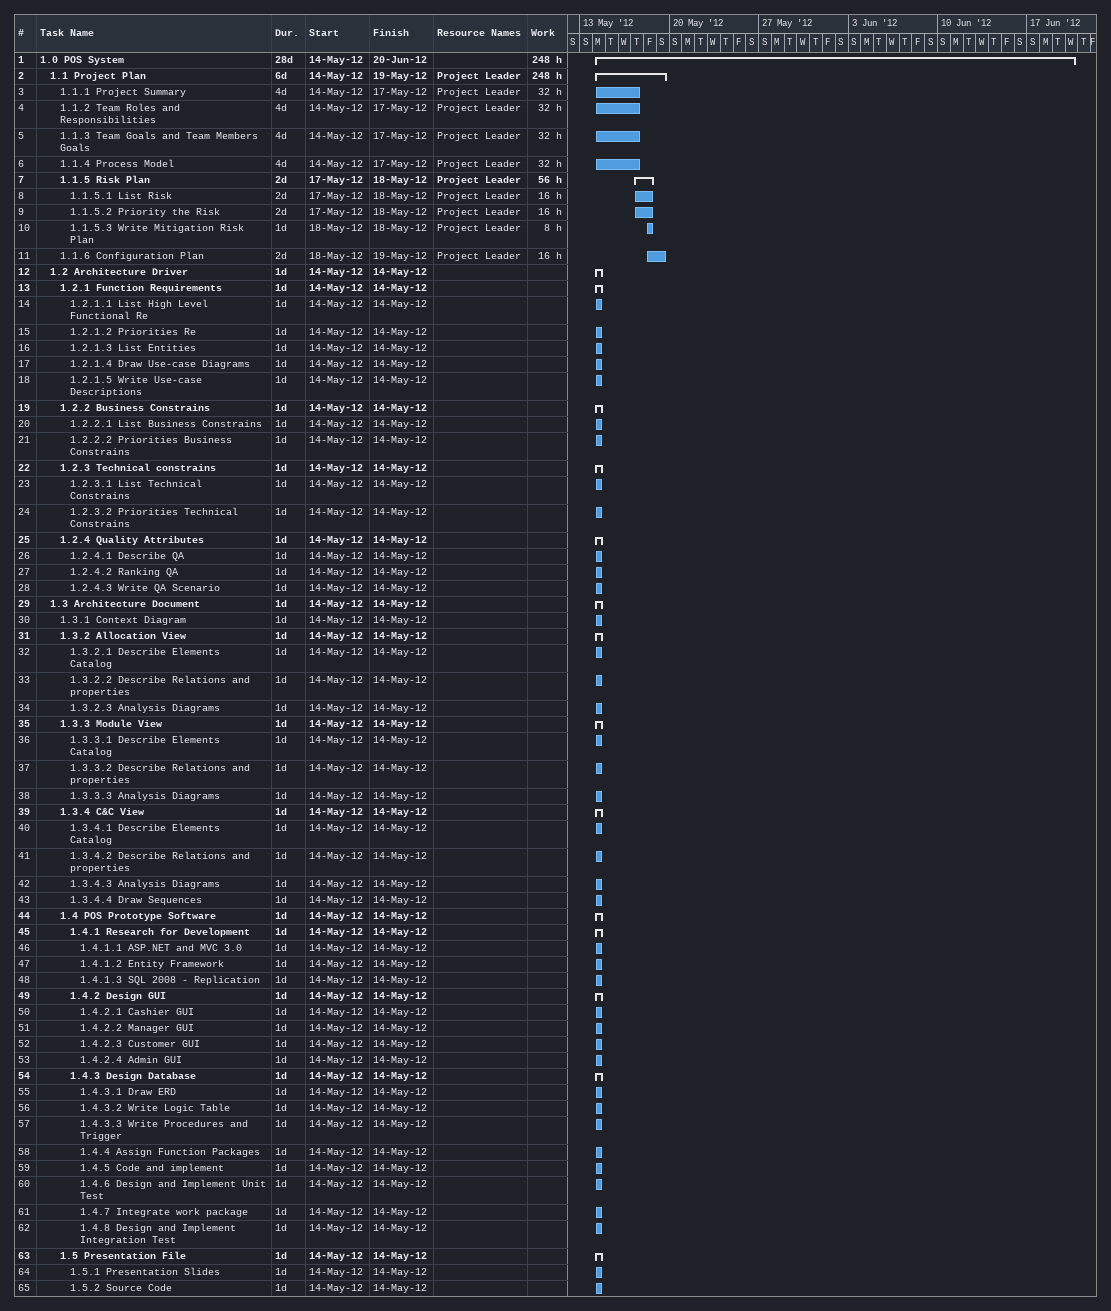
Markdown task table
| ID | Level | Task | Duration | Start | Finish | Resources | Work (h) |
|---|---|---|---|---|---|---|---|
| 1 | 1 | **1.0 POS System** | 28d | 2012-05-14 | 2012-06-20 |  | 248 |
| 2 | 2 | **1.1 Project Plan** | 6d | 2012-05-14 | 2012-05-19 | Project Leader | 248 |
| 3 | 3 | 1.1.1 Project Summary | 4d | 2012-05-14 | 2012-05-17 | Project Leader | 32 |
| 4 | 3 | 1.1.2 Team Roles and Responsibilities | 4d | 2012-05-14 | 2012-05-17 | Project Leader | 32 |
| 5 | 3 | 1.1.3 Team Goals and Team Members Goals | 4d | 2012-05-14 | 2012-05-17 | Project Leader | 32 |
| 6 | 3 | 1.1.4 Process Model | 4d | 2012-05-14 | 2012-05-17 | Project Leader | 32 |
| 7 | 3 | **1.1.5 Risk Plan** | 2d | 2012-05-17 | 2012-05-18 | Project Leader | 56 |
| 8 | 4 | 1.1.5.1 List Risk | 2d | 2012-05-17 | 2012-05-18 | Project Leader | 16 |
| 9 | 4 | 1.1.5.2 Priority the Risk | 2d | 2012-05-17 | 2012-05-18 | Project Leader | 16 |
| 10 | 4 | 1.1.5.3 Write Mitigation Risk Plan | 1d | 2012-05-18 | 2012-05-18 | Project Leader | 8 |
| 11 | 3 | 1.1.6 Configuration Plan | 2d | 2012-05-18 | 2012-05-19 | Project Leader | 16 |
| 12 | 2 | **1.2 Architecture Driver** | 1d | 2012-05-14 | 2012-05-14 |  |  |
| 13 | 3 | **1.2.1 Function Requirements** | 1d | 2012-05-14 | 2012-05-14 |  |  |
| 14 | 4 | 1.2.1.1 List High Level Functional Re | 1d | 2012-05-14 | 2012-05-14 |  |  |
| 15 | 4 | 1.2.1.2 Priorities Re | 1d | 2012-05-14 | 2012-05-14 |  |  |
| 16 | 4 | 1.2.1.3 List Entities | 1d | 2012-05-14 | 2012-05-14 |  |  |
| 17 | 4 | 1.2.1.4 Draw Use-case Diagrams | 1d | 2012-05-14 | 2012-05-14 |  |  |
| 18 | 4 | 1.2.1.5 Write Use-case Descriptions | 1d | 2012-05-14 | 2012-05-14 |  |  |
| 19 | 3 | **1.2.2 Business Constrains** | 1d | 2012-05-14 | 2012-05-14 |  |  |
| 20 | 4 | 1.2.2.1 List Business Constrains | 1d | 2012-05-14 | 2012-05-14 |  |  |
| 21 | 4 | 1.2.2.2 Priorities Business Constrains | 1d | 2012-05-14 | 2012-05-14 |  |  |
| 22 | 3 | **1.2.3 Technical constrains** | 1d | 2012-05-14 | 2012-05-14 |  |  |
| 23 | 4 | 1.2.3.1 List Technical Constrains | 1d | 2012-05-14 | 2012-05-14 |  |  |
| 24 | 4 | 1.2.3.2 Priorities Technical Constrains | 1d | 2012-05-14 | 2012-05-14 |  |  |
| 25 | 3 | **1.2.4 Quality Attributes** | 1d | 2012-05-14 | 2012-05-14 |  |  |
| 26 | 4 | 1.2.4.1 Describe QA | 1d | 2012-05-14 | 2012-05-14 |  |  |
| 27 | 4 | 1.2.4.2 Ranking QA | 1d | 2012-05-14 | 2012-05-14 |  |  |
| 28 | 4 | 1.2.4.3 Write QA Scenario | 1d | 2012-05-14 | 2012-05-14 |  |  |
| 29 | 2 | **1.3 Architecture Document** | 1d | 2012-05-14 | 2012-05-14 |  |  |
| 30 | 3 | 1.3.1 Context Diagram | 1d | 2012-05-14 | 2012-05-14 |  |  |
| 31 | 3 | **1.3.2 Allocation View** | 1d | 2012-05-14 | 2012-05-14 |  |  |
| 32 | 4 | 1.3.2.1 Describe Elements Catalog | 1d | 2012-05-14 | 2012-05-14 |  |  |
| 33 | 4 | 1.3.2.2 Describe Relations and properties | 1d | 2012-05-14 | 2012-05-14 |  |  |
| 34 | 4 | 1.3.2.3 Analysis Diagrams | 1d | 2012-05-14 | 2012-05-14 |  |  |
| 35 | 3 | **1.3.3 Module View** | 1d | 2012-05-14 | 2012-05-14 |  |  |
| 36 | 4 | 1.3.3.1 Describe Elements Catalog | 1d | 2012-05-14 | 2012-05-14 |  |  |
| 37 | 4 | 1.3.3.2 Describe Relations and properties | 1d | 2012-05-14 | 2012-05-14 |  |  |
| 38 | 4 | 1.3.3.3 Analysis Diagrams | 1d | 2012-05-14 | 2012-05-14 |  |  |
| 39 | 3 | **1.3.4 C&C View** | 1d | 2012-05-14 | 2012-05-14 |  |  |
| 40 | 4 | 1.3.4.1 Describe Elements Catalog | 1d | 2012-05-14 | 2012-05-14 |  |  |
| 41 | 4 | 1.3.4.2 Describe Relations and properties | 1d | 2012-05-14 | 2012-05-14 |  |  |
| 42 | 4 | 1.3.4.3 Analysis Diagrams | 1d | 2012-05-14 | 2012-05-14 |  |  |
| 43 | 4 | 1.3.4.4 Draw Sequences | 1d | 2012-05-14 | 2012-05-14 |  |  |
| 44 | 3 | **1.4 POS Prototype Software** | 1d | 2012-05-14 | 2012-05-14 |  |  |
| 45 | 4 | **1.4.1 Research for Development** | 1d | 2012-05-14 | 2012-05-14 |  |  |
| 46 | 5 | 1.4.1.1 ASP.NET and MVC 3.0 | 1d | 2012-05-14 | 2012-05-14 |  |  |
| 47 | 5 | 1.4.1.2 Entity Framework | 1d | 2012-05-14 | 2012-05-14 |  |  |
| 48 | 5 | 1.4.1.3 SQL 2008 - Replication | 1d | 2012-05-14 | 2012-05-14 |  |  |
| 49 | 4 | **1.4.2 Design GUI** | 1d | 2012-05-14 | 2012-05-14 |  |  |
| 50 | 5 | 1.4.2.1 Cashier GUI | 1d | 2012-05-14 | 2012-05-14 |  |  |
| 51 | 5 | 1.4.2.2 Manager GUI | 1d | 2012-05-14 | 2012-05-14 |  |  |
| 52 | 5 | 1.4.2.3 Customer GUI | 1d | 2012-05-14 | 2012-05-14 |  |  |
| 53 | 5 | 1.4.2.4 Admin GUI | 1d | 2012-05-14 | 2012-05-14 |  |  |
| 54 | 4 | **1.4.3 Design Database** | 1d | 2012-05-14 | 2012-05-14 |  |  |
| 55 | 5 | 1.4.3.1 Draw ERD | 1d | 2012-05-14 | 2012-05-14 |  |  |
| 56 | 5 | 1.4.3.2 Write Logic Table | 1d | 2012-05-14 | 2012-05-14 |  |  |
| 57 | 5 | 1.4.3.3 Write Procedures and Trigger | 1d | 2012-05-14 | 2012-05-14 |  |  |
| 58 | 5 | 1.4.4 Assign Function Packages | 1d | 2012-05-14 | 2012-05-14 |  |  |
| 59 | 5 | 1.4.5 Code and implement | 1d | 2012-05-14 | 2012-05-14 |  |  |
| 60 | 5 | 1.4.6 Design and Implement Unit Test | 1d | 2012-05-14 | 2012-05-14 |  |  |
| 61 | 5 | 1.4.7 Integrate work package | 1d | 2012-05-14 | 2012-05-14 |  |  |
| 62 | 5 | 1.4.8 Design and Implement Integration Test | 1d | 2012-05-14 | 2012-05-14 |  |  |
| 63 | 3 | **1.5 Presentation File** | 1d | 2012-05-14 | 2012-05-14 |  |  |
| 64 | 4 | 1.5.1 Presentation Slides | 1d | 2012-05-14 | 2012-05-14 |  |  |
| 65 | 4 | 1.5.2 Source Code | 1d | 2012-05-14 | 2012-05-14 |  |  |
